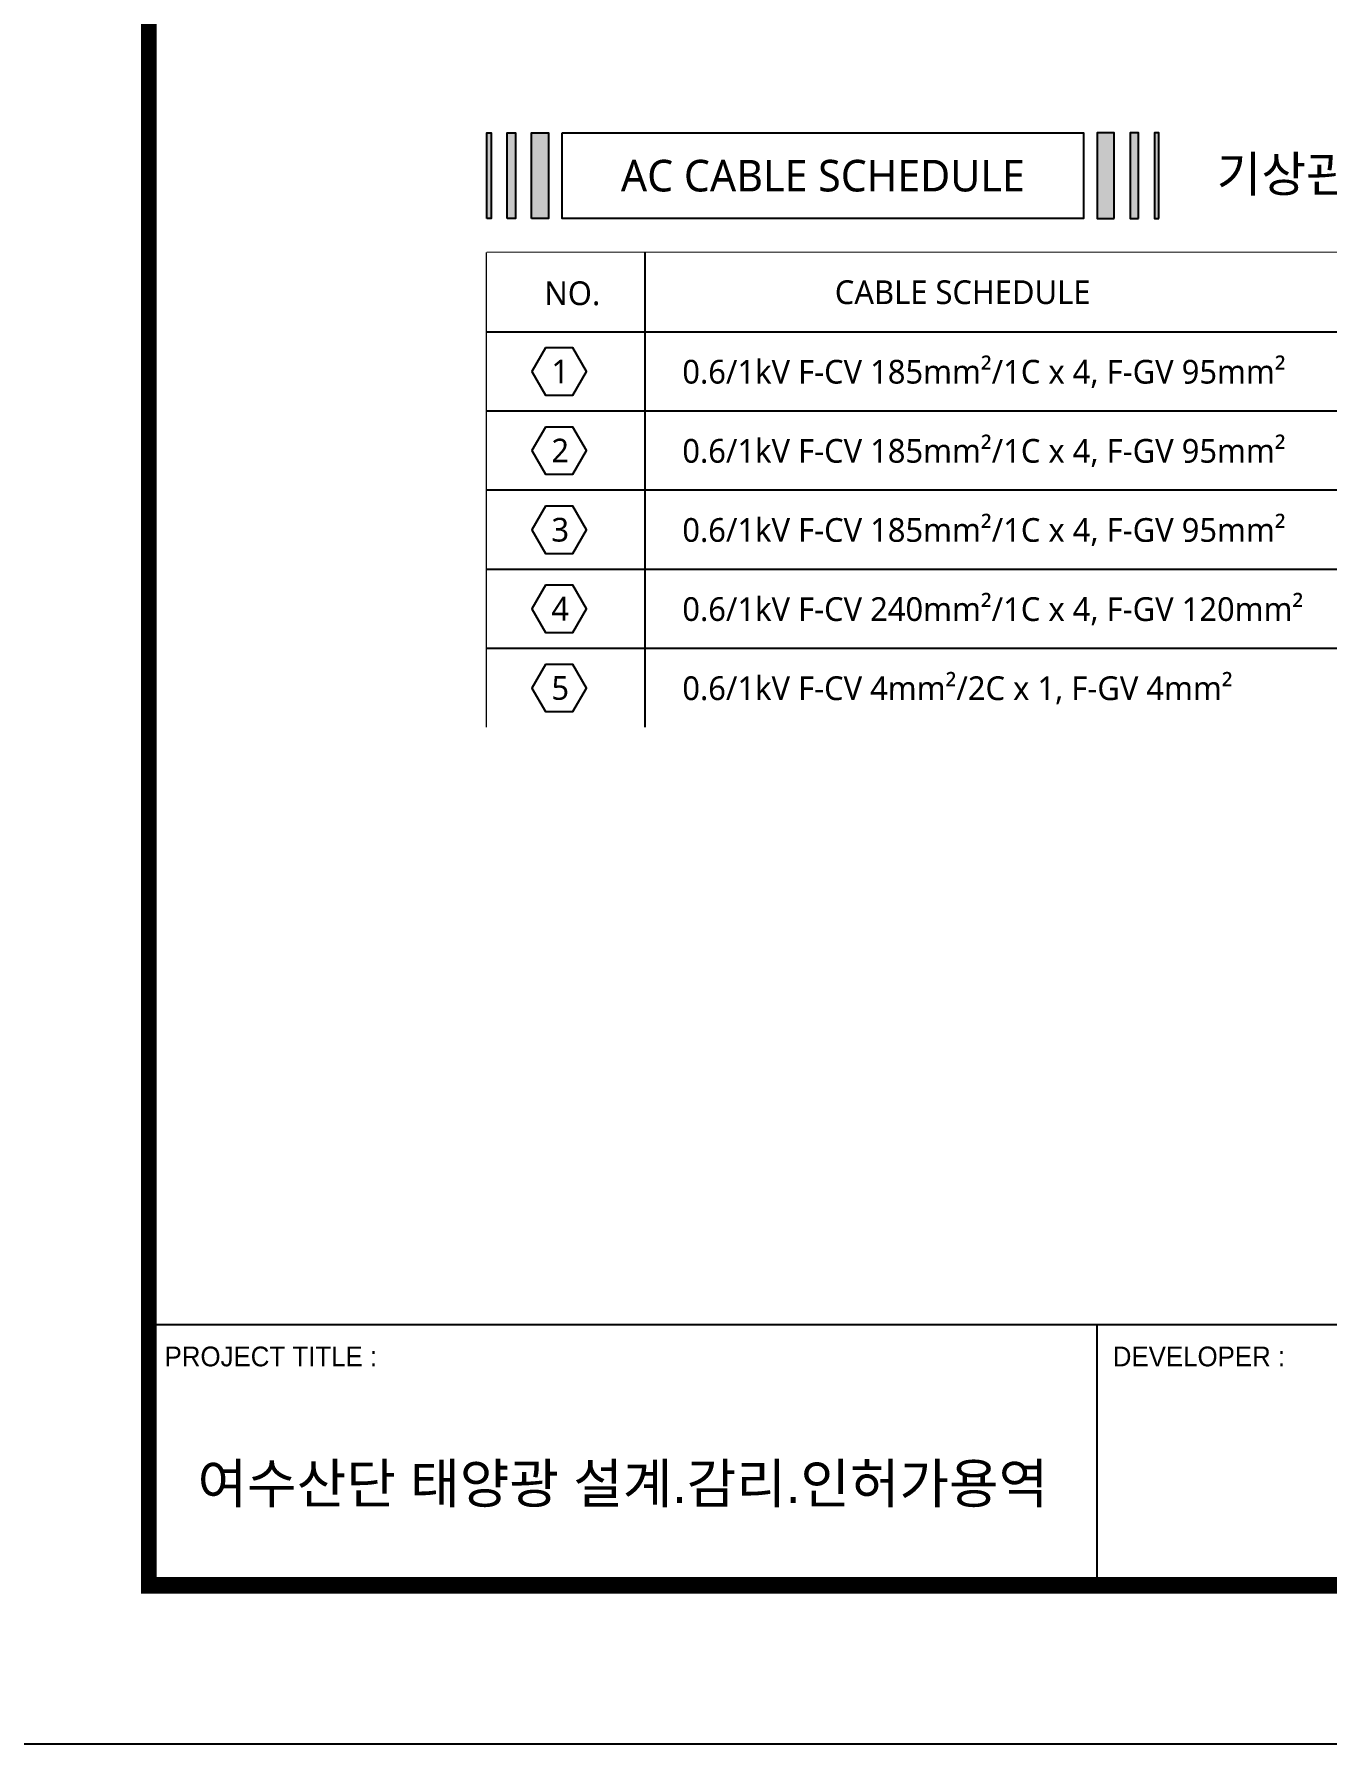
# Model space of a CAD drawing. Header units: millimetres. Extents: x 10297564 to 11610295, y -9287743 to -8409454.
# Drawn here: x 10723164 to 10755882, y -8959388 to -8916134 of the extents above; entities that cross this region are included whole.
import ezdxf
from ezdxf.enums import TextEntityAlignment as Align

# ---------------------------------------------------------------- set-up
doc = ezdxf.new("R2010")
doc.units = ezdxf.units.MM
doc.header["$LTSCALE"] = 100
doc.layers.add('250725 수정사항', color=21, linetype='Continuous', plot=False)
for name, color, linetype in [('_도곽_마크', 7, 'Continuous'), ('BOX', 7, 'Continuous'), ('BOX_Def', 8, 'Continuous'), ('dim', 7, 'Continuous'), ('E-TEXT-BOX', 7, 'Continuous'), ('text', 7, 'Continuous'), ('TEXTLINE', 1, 'Continuous')]:
    doc.layers.add(name, color=color, linetype=linetype)
doc.layers.add('DIJ1-TEXT', color=7, linetype='Continuous', lineweight=5)
doc.layers.add('TITLE', color=7, linetype='Continuous', lineweight=0)
doc.styles.add('MG', font='malgun.ttf')
doc.styles.add('RomanS', font='Dotum.ttf')
doc.styles.add('TITLE', font='H2GTRE.TTF')

# ---------------------------------------------------------------- blocks, each defined once
blk = doc.blocks.new('A$C78AD5414')
at = {"layer": '_도곽_마크'}
for points in [[(40, 53), (40, 21)], [(160, 53), (40, 53)], [(160, 53), (160, 21)], [(280, 53), (160, 53)], [(40, 21), (811, 21)]]:
    blk.add_lwpolyline(points, dxfattribs=at)
at = {"layer": 'BOX', "const_width": 2}
blk.add_lwpolyline([(40, 20), (40, 574), (811, 574), (811, 20)], close=True, dxfattribs=at)
at = {"layer": 'BOX_Def'}
blk.add_lwpolyline([(0, 0), (841, 0), (841, 594), (0, 594)], close=True, dxfattribs=at)
at = {"style": 'TITLE'}
blk.add_text('여수산단 태양광 설계.감리.인허가용역', height=5, dxfattribs=at).set_placement((100, 33), align=Align.MIDDLE)
at = {"layer": 'DIJ1-TEXT', "style": 'RomanS'}
for s, p in [('PROJECT TITLE :', (42, 49)), ('DEVELOPER :', (162, 49))]:
    blk.add_text(s, height=2.5, dxfattribs=at).set_placement(p, align=Align.MIDDLE_LEFT)

msp = doc.modelspace()

# ---------------------------------------------------------------- hatches: boundary and pattern name
at = {"layer": 'TEXTLINE', "linetype": 'Continuous'}
h = msp.add_hatch(color=1, dxfattribs=at)
h.set_gradient(color1=(153, 76, 0), one_color=1, tint=1)
h.paths.add_polyline_path([(10734623.8, -8920795.8), (10734623.8, -8918629.1), (10734732.1, -8918629.1), (10734732.1, -8920795.8)])
h = msp.add_hatch(color=1, dxfattribs=at)
h.set_gradient(color1=(153, 76, 0), one_color=1, tint=1)
h.paths.add_polyline_path([(10735132.4, -8920795.8), (10735132.4, -8918629.1), (10735349, -8918629.1), (10735349, -8920795.8)])
h = msp.add_hatch(color=1, dxfattribs=at)
h.set_gradient(color1=(153, 76, 0), one_color=1, tint=1)
h.paths.add_polyline_path([(10735749.3, -8920795.8), (10735749.3, -8918629.1), (10736182.6, -8918629.1), (10736182.6, -8920795.8)])
at = {"layer": 'TEXTLINE'}
h = msp.add_hatch(color=1, dxfattribs=at)
h.set_gradient(color1=(153, 76, 0), one_color=1, tint=1)
h.paths.add_polyline_path([(10750501, -8920795.8), (10750501, -8918629.1), (10750067.6, -8918629.1), (10750067.6, -8920795.8)])
at = {"layer": 'TEXTLINE', "linetype": 'Continuous'}
h = msp.add_hatch(color=1, dxfattribs=at)
h.set_gradient(color1=(153, 76, 0), one_color=1, tint=1)
h.paths.add_polyline_path([(10751117.9, -8920795.8), (10751117.9, -8918629.1), (10750901.2, -8918629.1), (10750901.2, -8920795.8)])
h = msp.add_hatch(color=1, dxfattribs=at)
h.set_gradient(color1=(153, 76, 0), one_color=1, tint=1)
h.paths.add_polyline_path([(10751626.5, -8920795.8), (10751626.5, -8918629.1), (10751518.1, -8918629.1), (10751518.1, -8920795.8)])

# ---------------------------------------------------------------- linework, layer by layer
at = {"layer": 'E-TEXT-BOX', "color": 1}
for p, q in [((10734623.8, -8933670.3), (10734623.8, -8921660.3)), ((10734623.8, -8921660.3), (10785095.1, -8921660.3))]:
    msp.add_line(p, q, dxfattribs=at)
at = {"layer": 'TEXTLINE', "color": 1, "linetype": 'Continuous'}
for points in [[(10734623.8, -8920795.8), (10734623.8, -8918629.1), (10734732.1, -8918629.1), (10734732.1, -8920795.8)], [(10735132.4, -8920795.8), (10735132.4, -8918629.1), (10735349, -8918629.1), (10735349, -8920795.8)], [(10735749.3, -8920795.8), (10735749.3, -8918629.1), (10736182.6, -8918629.1), (10736182.6, -8920795.8)], [(10750501, -8920795.8), (10750501, -8918629.1), (10750067.6, -8918629.1), (10750067.6, -8920795.8)], [(10751117.9, -8920795.8), (10751117.9, -8918629.1), (10750901.2, -8918629.1), (10750901.2, -8920795.8)], [(10751626.5, -8920795.8), (10751626.5, -8918629.1), (10751518.1, -8918629.1), (10751518.1, -8920795.8)]]:
    msp.add_lwpolyline(points, close=True, dxfattribs=at)
at = {"layer": 'TEXTLINE', "color": 1}
msp.add_lwpolyline([(10736524.3, -8918629.1), (10749725.9, -8918629.1), (10749725.9, -8920795.8), (10736524.3, -8920795.8)], close=True, dxfattribs=at)

# ---------------------------------------------------------------- block references
at = {"layer": 'TITLE', "color": 4, "xscale": 200, "yscale": 200, "zscale": 200}
msp.add_blockref('A$C78AD5414', (10718064, -8959387.5), dxfattribs=at)

# ---------------------------------------------------------------- texts
at = {"layer": '250725 수정사항', "ltscale": 1.8, "style": 'MG'}
msp.add_text('기상관측반 및 관련 전력간선 삭제', height=900, dxfattribs=at).set_placement((10753095.7, -8919670.1), align=Align.MIDDLE_LEFT)
at = {"layer": 'text', "style": 'MG'}
msp.add_text('AC CABLE SCHEDULE', height=800, dxfattribs=at).set_placement((10743125.1, -8919712.5), align=Align.MIDDLE)

# ---------------------------------------------------------------- next in the draw order: wipeouts: each hides what was drawn before it
at = {"color": 1}
msp.add_wipeout([(10734623.8, -8921660.3), (10734623.8, -8933670.3), (10785095.1, -8933670.3), (10785095.1, -8921660.3)], dxfattribs=at)

# ---------------------------------------------------------------- next in the draw order: linework, layer by layer
at = {"layer": 'dim', "color": 1}
for points in [[(10736108, -8924070.9), (10735762.8, -8924668.7), (10736108, -8925266.5), (10736798.3, -8925266.5), (10737143.4, -8924668.7), (10736798.3, -8924070.9)], [(10736108, -8926072.5), (10735762.8, -8926670.3), (10736108, -8927268.2), (10736798.3, -8927268.2), (10737143.4, -8926670.3), (10736798.3, -8926072.5)], [(10736108, -8928074.2), (10735762.8, -8928672), (10736108, -8929269.8), (10736798.3, -8929269.8), (10737143.4, -8928672), (10736798.3, -8928074.2)], [(10736108, -8930075.8), (10735762.8, -8930673.7), (10736108, -8931271.5), (10736798.3, -8931271.5), (10737143.4, -8930673.7), (10736798.3, -8930075.8)], [(10736108, -8932077.5), (10735762.8, -8932675.3), (10736108, -8933273.1), (10736798.3, -8933273.1), (10737143.4, -8932675.3), (10736798.3, -8932077.5)]]:
    msp.add_lwpolyline(points, close=True, dxfattribs=at)
at = {"layer": 'E-TEXT-BOX', "color": 1}
for p, q in [((10738622.8, -8921660.3), (10738622.8, -8933670.3)), ((10734623.8, -8923662), (10785095.1, -8923662)), ((10738622.8, -8923662), (10738622.8, -8933670.3)), ((10734623.8, -8925663.7), (10785095.1, -8925663.7)), ((10734623.8, -8927665.3), (10785095.1, -8927665.3)), ((10734623.8, -8929667), (10785095.1, -8929667)), ((10734623.8, -8931668.6), (10785095.1, -8931668.6))]:
    msp.add_line(p, q, dxfattribs=at)

# ---------------------------------------------------------------- next in the draw order: texts
at = {"layer": 'text', "style": 'MG'}
for s, height, p in [('NO.', 600, (10736076.5, -8922988.3)), ('0.6/1kV F-CV 185mm²/1C x 4, F-GV 95mm²', 599.996, (10739569.2, -8924973.6)), ('0.6/1kV F-CV 185mm²/1C x 4, F-GV 95mm²', 599.996, (10739569.2, -8926975.3)), ('0.6/1kV F-CV 185mm²/1C x 4, F-GV 95mm²', 599.996, (10739569.2, -8928976.9)), ('0.6/1kV F-CV 240mm²/1C x 4, F-GV 120mm²', 599.996, (10739569.2, -8930978.6)), ('0.6/1kV F-CV 4mm²/2C x 1, F-GV 4mm²', 599.996, (10739569.2, -8932980.2))]:
    msp.add_text(s, height=height, dxfattribs=at).set_placement(p)
for s, height, p in [('CABLE SCHEDULE', 599.996, (10746663.7, -8922661.2)), ('1', 600, (10736478.7, -8924666.7)), ('2', 600, (10736478.7, -8926668.4)), ('3', 600, (10736478.7, -8928670.1)), ('4', 600, (10736478.7, -8930671.7)), ('5', 600, (10736478.7, -8932673.4))]:
    msp.add_text(s, height=height, dxfattribs=at).set_placement(p, align=Align.MIDDLE_CENTER)

doc.saveas('drawing.dxf')
